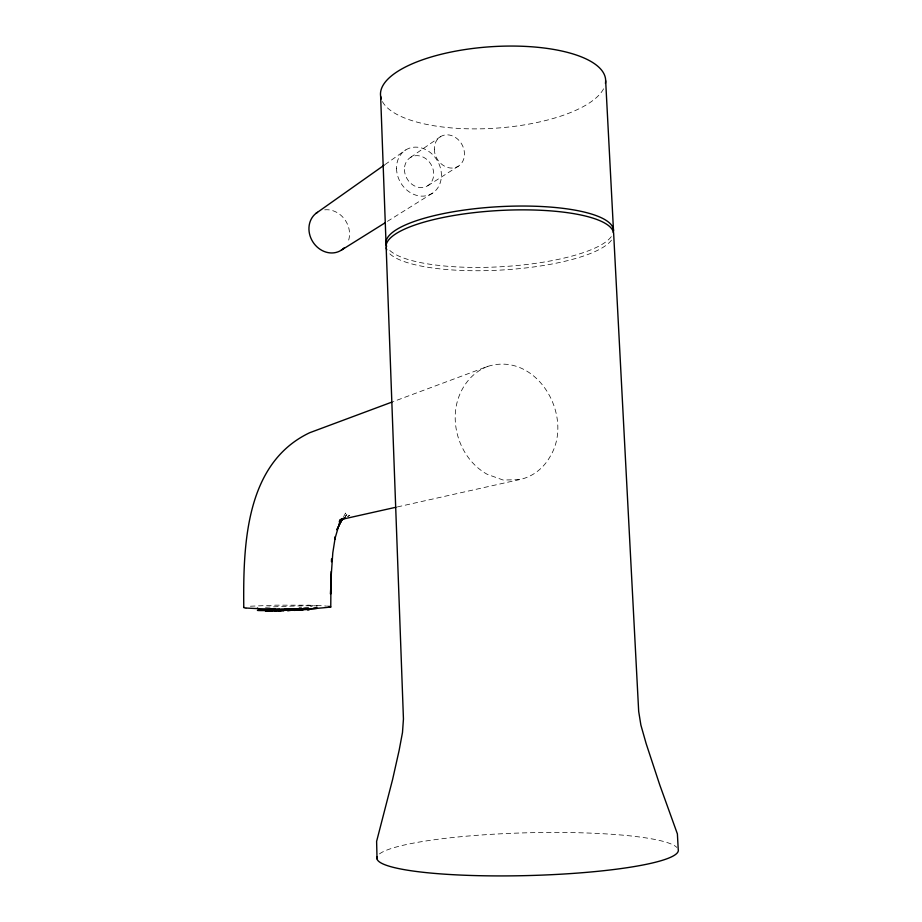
<?xml version="1.0" encoding="UTF-8"?>
<svg xmlns="http://www.w3.org/2000/svg" width="922" height="922" viewBox="0 0 922 922"><rect width="100%" height="100%" fill="white"/><g stroke="black" fill="none" stroke-linecap="round" stroke-linejoin="round"><path stroke-width="0.69" stroke-dasharray="4.61 3.46" d="M343.618 516.631L345.6 513.07L343.722 516.401M345.174 516.608L346.879 514.66L345.105 516.481M384.923 164.646L405.853 149.86M410.474 157.431L440.509 136.652M427.762 185.748L458.384 166.179M387.39 221.372L432.349 193.263M347.433 516.654L349.784 515.294L347.398 516.597M487.807 366.38C469.805 373.053 458.188 390.755 455.71 409.356A58.881 50.549 73.9 0 0 487.312 474.357L503.135 480.028L519.236 479.659A58.881 50.549 73.9 0 0 550.434 456.021C574.464 415.672 536.512 351.259 487.807 366.38L393.325 401.577M397.347 506.939L519.236 479.659M250.427 606.215L275.609 605.166L309.227 605.201M327.183 606.065L329.039 606.307M265.524 607.275A29.919 0.772 -2 0 1 301.01 605.881A29.919 0.772 -2 0 1 316.626 606.18M312.201 606.607A29.919 0.772 -2 0 1 310.483 606.734M301.644 607.229A29.919 0.772 -2 0 1 299.062 607.344M308.57 605.247A43.518 2.028 -0.2 0 1 326.515 606.088M324.717 209.836A22.37 19.489 58.6 0 1 345.139 220.047A22.37 19.489 58.6 0 1 347.513 243.085M611.286 236.62A113.971 30.046 -3.3 0 1 502.363 266.665A113.971 30.046 -3.3 0 1 389.291 249.966M603.576 88.8A112.818 40.787 -3.9 0 1 492.555 128.377A112.818 40.787 -3.9 0 1 382.365 101.443M611.47 240.158A113.994 29.781 -3.3 0 1 502.502 269.973A113.994 29.781 -3.3 0 1 389.418 253.446M379.472 853.91A150.782 21.39 -1.5 0 1 530.876 832.704A150.782 21.39 -1.5 0 1 676.863 847.445M396.529 168.438A25.436 21.402 60.5 0 0 430.516 194.288A25.436 21.402 60.5 0 0 429.859 152.188A25.436 21.402 60.5 0 0 396.529 168.438M434.308 149.145A17.264 14.349 61 0 0 457.151 166.859A17.264 14.349 61 0 0 456.701 138.346A17.264 14.349 61 0 0 434.308 149.145M404.435 169.498A16.584 13.957 60.5 0 0 426.563 186.417A16.584 13.957 60.5 0 0 426.195 158.964A16.584 13.957 60.5 0 0 404.435 169.498"/><path stroke-width="1.38" d="M246.278 608.047C274.353 609.58 302.842 610.306 330.768 607.01L330.975 579.004L332.807 552.797L335.343 536.685L334.801 539.197L338.973 524.918L341.267 520.769M243.765 607.275C243.178 545.467 245.114 463.386 309.654 432.741L391.977 402.073M330.549 594.16L330.975 579.004M330.56 593.941L331.182 571.525M331.459 561.729L331.54 558.916M341.221 520.988L336.876 529.781L342.293 518.994M341.175 520.653L339.181 523.442L343.457 518.567M343.318 518.314L339.238 521.403L345.093 518.003M315.912 213.42L384.128 165.199M341.209 250.242L384.958 222.894M345.012 517.899L339.918 519.789L395.953 507.25M305.263 608.589L308.501 608.485M305.689 609.477L302.531 609.569L308.547 609.212L305.597 609.454M268.048 609.891L264.821 610.007L268.048 609.88M269.178 610.813L272.416 610.698L270.745 610.721M275.033 610.076L273.477 610.168L287.583 609.73L284.564 609.822M281.717 609.361L284.425 609.258M277.764 610.191L274.572 610.295L275.655 610.214M280.864 610.157L279.124 610.168M281.567 610.122L284.379 609.857M289.035 609.223L291.801 609.085M280.403 610.721L283.607 610.606M287.468 610.18L283.1 610.456L289.059 610.076M296.677 609.281L291.352 609.661L294.325 609.546M288.736 609.915L291.801 609.834L290.165 609.845M290.303 610.295L301.586 609.373L298.382 609.477M302.474 608.843L305.631 608.601M296.976 610.11L302.9 609.73M302.842 609.742L299.95 609.857M284.702 609.292L287.56 608.993L285.901 609.016M288.713 609.188L291.744 609.108M296.803 609.281L297.391 609.281L294.867 609.407M300.226 609.073L302.889 609.004L300.376 609.131M297.31 610.26L294.187 610.364L300.053 609.984M279.827 609.235C280.622 608.981 274.191 609.603 275.275 609.569M282.028 609.972L275.113 610.157M277.914 610.26L277.28 610.041L278.041 610.214M290.165 609.534L292.493 609.442M277.81 610.618L281.694 610.122M275.136 610.871C279.677 610.629 270.423 611.056 275.056 610.802M297.368 609.396L299.373 609.269M309.296 608.877L308.455 608.843M272.382 609.776L274.883 609.696M296.077 609.292L293.15 609.442M297.921 608.981L295.121 609.338M279.792 609.58L281.694 609.523M270.734 609.995L266.896 610.364M270.826 610.064L272.393 609.972L268.072 610.249M284.506 609.649L286.108 609.615M295.57 609.557L297.149 609.523M277.729 610.537L276.508 610.767M308.167 609.569C303.592 609.845 312.823 609.384 308.178 609.649M279.297 610.871C274.779 611.148 283.953 610.687 279.366 610.952M285.958 609.096L284.668 609.131M279.02 609.926L277.522 610.168M266.389 610.641C271.183 610.56 261.767 610.79 266.493 610.71M287.41 610.099L290.223 609.915M268.095 610.975L269.305 610.825M270.838 610.79L266.562 611.079L268.198 611.056M288.874 610.445L290.511 610.422M288.932 610.514L287.33 610.548L293.046 610.157M283.48 610.007L276.439 610.641M274.929 610.306L271.875 610.56L274.664 610.306M275.655 610.053L276.681 610.053M293.346 609.304L292.62 609.442M299.512 609.258L299.777 609.131M283.596 610.468L280.53 610.721M286.293 609.488L288.828 609.223M293.046 610.03L298.716 609.638M329.039 606.307L330.768 607.01M605.65 80.698L613.499 230.638M380.636 96.291L386.064 244.376M386.191 247.914L403.444 718.964L402.488 732.517L399.099 750.543L392.588 779.528L376.614 841.383L377.029 858.797M313.757 608.047A29.919 0.726 -2 0 1 301.713 609.454M290.799 609.915A29.919 0.726 -2 0 1 282.201 610.214M274.018 610.433A29.919 0.726 -2 0 1 269.132 610.525M266.919 610.56A29.919 0.726 -2 0 1 275.263 609.073M303.845 608.128A29.919 0.726 -2 0 1 308.455 608.059M257.687 608.174A29.919 0.772 -2 0 1 257.469 608.036M245.725 608.059A43.507 2.109 -0.5 0 1 243.869 607.275M344.171 247.834A22.37 19.489 58.6 0 1 313.999 243.546A22.37 19.489 58.6 0 1 317.479 212.325M386.675 246.289A113.971 30.046 -3.3 0 1 496.958 206.805A113.971 30.046 -3.3 0 1 613.245 232.632M381.27 98.896A112.818 40.787 -3.9 0 1 489.847 46.803A112.818 40.787 -3.9 0 1 605.431 83.395M386.802 249.804A113.994 29.781 -3.3 0 1 493.385 210.873A113.994 29.781 -3.3 0 1 613.683 234.211L638.681 711.404L640.882 725.061L646.149 743.605L659.76 784.945L677.393 833.914L678.235 849.508A150.782 21.39 -1.5 0 1 526.681 875.6A150.782 21.39 -1.5 0 1 377.144 856.711"/></g></svg>
